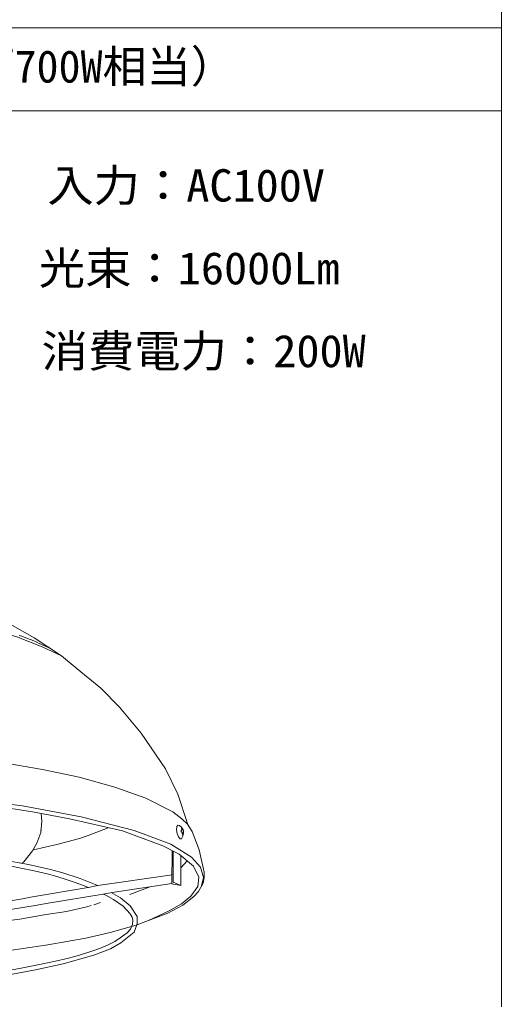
# Model space of a CAD drawing. Units: millimetres, scale not verified. Extents: x -1348 to 1152, y -2025 to -250.
# Drawn here: x 933.8 to 1152.1, y -1133.5 to -689.7 of the extents above; entities that cross this region are included whole.
import ezdxf
from ezdxf.enums import TextEntityAlignment as Align

# ---------------------------------------------------------------- set-up
doc = ezdxf.new("R2010")
doc.units = ezdxf.units.MM
doc.header["$LTSCALE"] = 5
doc.layers.add('0-0_絵', color=7, linetype='Continuous', lineweight=20)
doc.layers.add('0-2_枠', color=7, linetype='Continuous', lineweight=20)
doc.layers.add('0-1_文字', color=7, linetype='Continuous')
doc.styles.add('ＭＳ ゴシック', font='')
doc.styles.get('ＭＳ ゴシック').set_extended_font_data('MS Gothic')

msp = doc.modelspace()

# ---------------------------------------------------------------- linework, layer by layer
at = {"layer": '0-0_絵', "lineweight": 18}
for p, q in [((943.813, -1052.781), (943.559, -1049.285)), ((964.793, -1059.209), (973.885, -1055.679)), ((934.868, -1071.803), (935.698, -1071.116)), ((1009.699, -1070.728), (1006.856, -1073.837)), ((1002.817, -1077.107), (969.184, -1081.925)), ((1002.818, -1076.921), (1002.476, -1077.155)), ((1017.415, -1078.234), (1016.938, -1080.84)), ((975.657, -1084.988), (1002.801, -1080.916)), ((964.88, -1082.785), (939.671, -1086.966)), ((945.857, -1090.01), (971.558, -1085.731)), ((971.589, -1085.725), (972.821, -1086.307)), ((935.097, -1087.922), (910.541, -1091.782)), ((917.566, -1094.63), (941.743, -1090.706)), ((967.361, -1090.686), (970.346, -1089.608))]:
    msp.add_line(p, q, dxfattribs=at)
at = {"layer": '0-0_絵'}
for p, q in [((943.371, -1057.791), (943.813, -1052.781)), ((964.793, -1059.209), (960.855, -1060.574)), ((939.629, -1066.124), (935.698, -1071.116)), ((969.184, -1081.925), (964.88, -1082.785)), ((935.097, -1087.922), (939.671, -1086.966)), ((975.657, -1084.988), (971.558, -1085.731)), ((941.743, -1090.706), (945.857, -1090.01))]:
    msp.add_line(p, q, dxfattribs=at)
at = {"layer": '0-0_絵', "lineweight": 18}
for points in [[(952.811, -977.901), (940.336, -969.636), (929.554, -963.473), (921.668, -959.371), (909.941, -954.543), (901.634, -951.241), (894.313, -948.818), (885.273, -946.359), (878.107, -944.787), (872.311, -943.903), (861.815, -942.574), (849.849, -940.825), (839.074, -940.335), (830.747, -940.475), (821.571, -941.184), (803.319, -943.548)], [(1010, -1054.26), (1009.884, -1053.857), (1005.446, -1040.566), (999.825, -1029.011), (988.815, -1012.938), (979.074, -1001.046), (970.537, -992.546), (959.906, -983.797), (952.811, -977.901), (944.027, -973.824), (932.501, -969.214), (919.755, -965.417), (907.009, -962.163), (891.686, -959.18), (877.177, -957.344), (849.632, -955.145), (837.29, -955.15), (814.44, -956.107), (785.772, -959.05), (764.457, -962.48), (741.96, -968.743), (731.104, -973.783), (729.633, -974.404)], [(933.544, -968.572), (934.7, -968.969), (935.851, -969.379), (936.997, -969.804), (938.135, -970.247), (938.791, -970.514), (939.416, -970.775), (940.488, -971.239), (941.555, -971.715), (942.619, -972.2), (943.681, -972.689), (944.745, -973.178), (945.362, -973.459), (945.735, -973.628), (946.377, -973.918), (947.017, -974.21), (947.655, -974.508)], [(1017.415, -1078.234), (1017.37, -1075.851), (1015.047, -1065.723), (1012, -1057.347), (1009.801, -1054.073), (1007.279, -1051.715), (1003.139, -1048.557), (991.004, -1042.372), (976.944, -1037.294), (960.82, -1032.789), (944.074, -1029.27), (926.623, -1026.322), (907.554, -1023.555), (887.673, -1021.674), (863.261, -1020.555), (822.315, -1020.484), (794.612, -1021.627), (764.955, -1023.975), (736.577, -1027.058), (712.112, -1031.604), (680.224, -1042.957), (665.548, -1055.668), (664.004, -1058.161)], [(736.475, -1047.881), (753.315, -1045.508), (770.749, -1043.549), (790.061, -1042.176), (808.066, -1041.236), (822.814, -1040.9), (847.162, -1040.892), (874.649, -1041.571), (903.285, -1043.803), (922.157, -1045.83), (939.586, -1048.543), (956.302, -1051.698), (980.394, -1057.153), (998.592, -1063.876), (1006.009, -1067.691), (1012.555, -1073.078), (1015.027, -1078.095), (1014.563, -1082.336), (1011.332, -1086.695), (1007.051, -1090.236), (1001.464, -1093.276), (992.162, -1097.719)], [(880.727, -1040.051), (906.44, -1042.167), (935.001, -1045.765), (961.723, -1050.794), (985.732, -1056.898), (1002.334, -1063.072), (1011.697, -1068.965), (1015.781, -1073.615), (1017.01, -1078.23), (1016.24, -1082.021)], [(939.629, -1066.124), (941.56, -1062.722), (943.371, -1057.791), (943.592, -1055.486)], [(1007.99, -1057.563), (1007.866, -1057.584), (1007.721, -1058.948), (1007.597, -1058.865), (1007.329, -1057.563), (1006.957, -1057.501), (1006.895, -1056.799), (1007.287, -1056.799), (1007.122, -1055.869), (1007.096, -1055.415)], [(1007.096, -1055.415), (1007.37, -1055.972), (1007.701, -1056.84), (1007.946, -1056.995)], [(763.966, -1068.678), (767.735, -1068.156), (774.523, -1067.325), (784.455, -1066.286), (793.992, -1065.434), (802.164, -1064.817), (814.307, -1064.184), (825.19, -1063.862), (838.797, -1063.685), (852.18, -1063.878), (864.66, -1064.36), (875.338, -1065.047), (889.705, -1066.086), (904.353, -1067.351), (914.814, -1068.583), (925.879, -1070.222), (937.814, -1072.321), (947.834, -1074.585), (953.416, -1076.111), (961.252, -1078.648), (967.94, -1081.359), (969.119, -1081.938)], [(940.063, -1065.667), (950.669, -1063.252), (960.855, -1060.574)], [(964.963, -1082.769), (963.527, -1082.176), (958.883, -1080.436), (954.932, -1079.113), (950.577, -1077.811), (946.184, -1076.636), (940.353, -1075.249), (935.035, -1074.116), (930.117, -1073.151)], [(983.721, -1085.892), (992.478, -1082.56), (992.742, -1082.425)], [(1016.938, -1080.84), (1014.764, -1084.557), (1012.723, -1086.865), (1007.662, -1090.741), (1000.92, -1094.414), (986.544, -1099.838)], [(972.821, -1086.307), (976.247, -1088.23), (980.678, -1091.288), (983.918, -1094.643), (984.773, -1096.15), (985.136, -1097.606), (984.971, -1099.34), (984.081, -1101.681), (982.515, -1103.258), (979.314, -1105.641), (976.915, -1107.209), (973.65, -1108.914), (970.346, -1110.3), (967.361, -1111.378), (960.438, -1113.496), (955.24, -1114.894), (950.009, -1116.164), (944.321, -1117.401), (939.012, -1118.438), (933.688, -1119.402), (924.122, -1121.059), (917.337, -1122.182), (908.563, -1123.483), (906.705, -1123.707)], [(987.1, -1099.3), (986.964, -1095.835), (983.792, -1091.121), (979.457, -1087.391), (975.222, -1085.067)], [(923.142, -1098.416), (933.792, -1097.049), (944.823, -1095.198), (955.083, -1093.578), (964.185, -1091.572), (966.191, -1090.955)], [(910.171, -1125.021), (916.426, -1124.112), (930.487, -1121.974), (941.04, -1120.089), (953.475, -1117.312), (961.512, -1115.115), (967.372, -1113.416), (974.971, -1110.56), (979.578, -1107.837), (985.628, -1102.936), (987.1, -1099.3)], [(986.544, -1099.838), (974.826, -1103.215), (963.828, -1105.656), (946.592, -1108.767), (930.216, -1111.189), (919.354, -1112.302), (916.417, -1112.585)]]:
    msp.add_lwpolyline(points, dxfattribs=at)
msp.add_lwpolyline([(1004.928, -1055.101), (1004.82, -1056.591), (1005.172, -1058.273), (1005.741, -1059.877), (1006.484, -1060.741), (1007.084, -1060.717), (1007.783, -1059.506), (1008.073, -1058.002), (1007.946, -1056.995), (1007.832, -1056.586), (1007.096, -1055.415), (1006.171, -1054.649), (1005.419, -1054.536)], close=True, dxfattribs=at)
at = {"layer": '0-0_絵'}
for points in [[(1002.865, -1066.074), (1002.8, -1081.053), (1006.856, -1081.915), (1006.856, -1068.388)], [(1006.856, -1081.915), (1003.28, -1080.312), (1003.367, -1074.412), (1003.367, -1066.332)]]:
    msp.add_lwpolyline(points, dxfattribs=at)
at = {"layer": '0-2_枠'}
for p, q in [((1152.055, -693.462), (-1347.945, -693.462)), ((-1347.945, -730.962), (1152.055, -730.962))]:
    msp.add_line(p, q, dxfattribs=at)
msp.add_lwpolyline([(-1347.945, -249.712), (-1347.945, -2024.712), (1152.055, -2024.712), (1152.055, -249.712)], close=True, dxfattribs=at)

# ---------------------------------------------------------------- texts
at = {"layer": '0-1_文字', "style": 'ＭＳ ゴシック'}
msp.add_text('高天井用無電極ランプ（水銀灯700W相当）', height=14.66, dxfattribs=at).set_placement((651.513, -722.642), align=Align.BOTTOM_LEFT)
at = {"layer": '0-1_文字', "style": 'ＭＳ ゴシック', "width": 1.05}
for s, p in [('入力：AC100V', (946.291, -776.521)), ('光束：16000Lm', (942.447, -814.021)), ('消費電力：200W', (943.729, -851.521))]:
    msp.add_text(s, height=14.66, dxfattribs=at).set_placement(p, align=Align.BOTTOM_LEFT)

doc.saveas('drawing.dxf')
